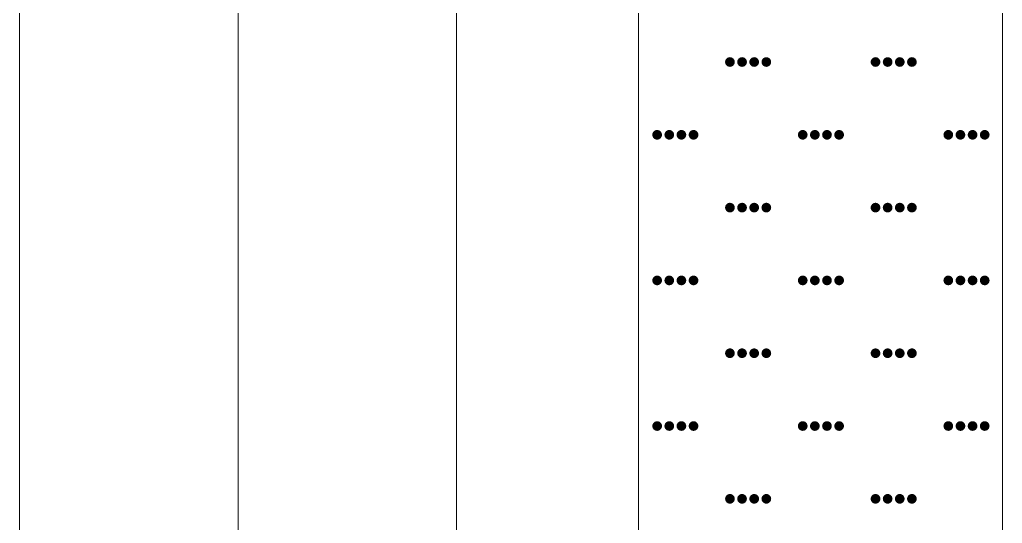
# Model space of a CAD drawing. Header units: inches. Extents: x -27 to 109, y -724 to 26.
# Drawn here: x 14.68 to 20.08, y -463.67 to -460.9 of the extents above; entities that cross this region are included whole.
import ezdxf

# ---------------------------------------------------------------- set-up
doc = ezdxf.new("R2010")
doc.units = ezdxf.units.IN
doc.header["$MEASUREMENT"] = 0
doc.layers.get('0').update_dxf_attribs({"lineweight": 0})

# ---------------------------------------------------------------- blocks, each defined once
blk = doc.blocks.new('lr_block_69')
at = {"true_color": 0x000000}
for points in [[(18.6105, -461.1376), (18.6114, -461.1307), (18.6105, -461.1238), (18.6078, -461.1174), (18.6035, -461.1119), (18.5981, -461.1076), (18.5917, -461.105), (18.5847, -461.104), (18.5778, -461.105), (18.5714, -461.1076), (18.5659, -461.1119), (18.5617, -461.1174), (18.559, -461.1238), (18.5581, -461.1307), (18.559, -461.1376), (18.5617, -461.144), (18.5659, -461.1495), (18.5714, -461.1538), (18.5778, -461.1564), (18.5847, -461.1574), (18.5917, -461.1564), (18.5981, -461.1538), (18.6035, -461.1495), (18.6078, -461.144)], [(18.6771, -461.1376), (18.6781, -461.1307), (18.6771, -461.1238), (18.6745, -461.1174), (18.6702, -461.1119), (18.6647, -461.1076), (18.6583, -461.105), (18.6514, -461.104), (18.6445, -461.105), (18.6381, -461.1076), (18.6326, -461.1119), (18.6283, -461.1174), (18.6257, -461.1238), (18.6247, -461.1307), (18.6257, -461.1376), (18.6283, -461.144), (18.6326, -461.1495), (18.6381, -461.1538), (18.6445, -461.1564), (18.6514, -461.1574), (18.6583, -461.1564), (18.6647, -461.1538), (18.6702, -461.1495), (18.6745, -461.144)], [(18.7438, -461.1376), (18.7447, -461.1307), (18.7438, -461.1238), (18.7411, -461.1174), (18.7369, -461.1119), (18.7314, -461.1076), (18.725, -461.105), (18.7181, -461.104), (18.7111, -461.105), (18.7047, -461.1076), (18.6993, -461.1119), (18.695, -461.1174), (18.6923, -461.1238), (18.6914, -461.1307), (18.6923, -461.1376), (18.695, -461.144), (18.6993, -461.1495), (18.7047, -461.1538), (18.7111, -461.1564), (18.7181, -461.1574), (18.725, -461.1564), (18.7314, -461.1538), (18.7369, -461.1495), (18.7411, -461.144)], [(18.8105, -461.1376), (18.8114, -461.1307), (18.8105, -461.1238), (18.8078, -461.1174), (18.8035, -461.1119), (18.7981, -461.1076), (18.7917, -461.105), (18.7847, -461.104), (18.7778, -461.105), (18.7714, -461.1076), (18.7659, -461.1119), (18.7617, -461.1174), (18.759, -461.1238), (18.7581, -461.1307), (18.759, -461.1376), (18.7617, -461.144), (18.7659, -461.1495), (18.7714, -461.1538), (18.7778, -461.1564), (18.7847, -461.1574), (18.7917, -461.1564), (18.7981, -461.1538), (18.8035, -461.1495), (18.8078, -461.144)], [(19.4105, -461.1376), (19.4114, -461.1307), (19.4105, -461.1238), (19.4078, -461.1174), (19.4035, -461.1119), (19.3981, -461.1076), (19.3917, -461.105), (19.3847, -461.104), (19.3778, -461.105), (19.3714, -461.1076), (19.3659, -461.1119), (19.3617, -461.1174), (19.359, -461.1238), (19.3581, -461.1307), (19.359, -461.1376), (19.3617, -461.144), (19.3659, -461.1495), (19.3714, -461.1538), (19.3778, -461.1564), (19.3847, -461.1574), (19.3917, -461.1564), (19.3981, -461.1538), (19.4035, -461.1495), (19.4078, -461.144)], [(19.4771, -461.1376), (19.4781, -461.1307), (19.4771, -461.1238), (19.4745, -461.1174), (19.4702, -461.1119), (19.4647, -461.1076), (19.4583, -461.105), (19.4514, -461.104), (19.4445, -461.105), (19.4381, -461.1076), (19.4326, -461.1119), (19.4283, -461.1174), (19.4257, -461.1238), (19.4247, -461.1307), (19.4257, -461.1376), (19.4283, -461.144), (19.4326, -461.1495), (19.4381, -461.1538), (19.4445, -461.1564), (19.4514, -461.1574), (19.4583, -461.1564), (19.4647, -461.1538), (19.4702, -461.1495), (19.4745, -461.144)], [(19.5438, -461.1376), (19.5447, -461.1307), (19.5438, -461.1238), (19.5411, -461.1174), (19.5369, -461.1119), (19.5314, -461.1076), (19.525, -461.105), (19.5181, -461.104), (19.5111, -461.105), (19.5047, -461.1076), (19.4993, -461.1119), (19.495, -461.1174), (19.4923, -461.1238), (19.4914, -461.1307), (19.4923, -461.1376), (19.495, -461.144), (19.4993, -461.1495), (19.5047, -461.1538), (19.5111, -461.1564), (19.5181, -461.1574), (19.525, -461.1564), (19.5314, -461.1538), (19.5369, -461.1495), (19.5411, -461.144)], [(19.6105, -461.1376), (19.6114, -461.1307), (19.6105, -461.1238), (19.6078, -461.1174), (19.6035, -461.1119), (19.5981, -461.1076), (19.5917, -461.105), (19.5847, -461.104), (19.5778, -461.105), (19.5714, -461.1076), (19.5659, -461.1119), (19.5617, -461.1174), (19.559, -461.1238), (19.5581, -461.1307), (19.559, -461.1376), (19.5617, -461.144), (19.5659, -461.1495), (19.5714, -461.1538), (19.5778, -461.1564), (19.5847, -461.1574), (19.5917, -461.1564), (19.5981, -461.1538), (19.6035, -461.1495), (19.6078, -461.144)], [(18.2105, -461.5376), (18.2114, -461.5307), (18.2105, -461.5238), (18.2078, -461.5174), (18.2035, -461.5119), (18.1981, -461.5076), (18.1917, -461.505), (18.1847, -461.504), (18.1778, -461.505), (18.1714, -461.5076), (18.1659, -461.5119), (18.1617, -461.5174), (18.159, -461.5238), (18.1581, -461.5307), (18.159, -461.5376), (18.1617, -461.544), (18.1659, -461.5495), (18.1714, -461.5538), (18.1778, -461.5564), (18.1847, -461.5574), (18.1917, -461.5564), (18.1981, -461.5538), (18.2035, -461.5495), (18.2078, -461.544)], [(18.2771, -461.5376), (18.2781, -461.5307), (18.2771, -461.5238), (18.2745, -461.5174), (18.2702, -461.5119), (18.2647, -461.5076), (18.2583, -461.505), (18.2514, -461.504), (18.2445, -461.505), (18.2381, -461.5076), (18.2326, -461.5119), (18.2283, -461.5174), (18.2257, -461.5238), (18.2247, -461.5307), (18.2257, -461.5376), (18.2283, -461.544), (18.2326, -461.5495), (18.2381, -461.5538), (18.2445, -461.5564), (18.2514, -461.5574), (18.2583, -461.5564), (18.2647, -461.5538), (18.2702, -461.5495), (18.2745, -461.544)], [(18.3438, -461.5376), (18.3447, -461.5307), (18.3438, -461.5238), (18.3411, -461.5174), (18.3369, -461.5119), (18.3314, -461.5076), (18.325, -461.505), (18.3181, -461.504), (18.3111, -461.505), (18.3047, -461.5076), (18.2993, -461.5119), (18.295, -461.5174), (18.2923, -461.5238), (18.2914, -461.5307), (18.2923, -461.5376), (18.295, -461.544), (18.2993, -461.5495), (18.3047, -461.5538), (18.3111, -461.5564), (18.3181, -461.5574), (18.325, -461.5564), (18.3314, -461.5538), (18.3369, -461.5495), (18.3411, -461.544)], [(18.4105, -461.5376), (18.4114, -461.5307), (18.4105, -461.5238), (18.4078, -461.5174), (18.4035, -461.5119), (18.3981, -461.5076), (18.3917, -461.505), (18.3847, -461.504), (18.3778, -461.505), (18.3714, -461.5076), (18.3659, -461.5119), (18.3617, -461.5174), (18.359, -461.5238), (18.3581, -461.5307), (18.359, -461.5376), (18.3617, -461.544), (18.3659, -461.5495), (18.3714, -461.5538), (18.3778, -461.5564), (18.3847, -461.5574), (18.3917, -461.5564), (18.3981, -461.5538), (18.4035, -461.5495), (18.4078, -461.544)], [(19.0105, -461.5376), (19.0114, -461.5307), (19.0105, -461.5238), (19.0078, -461.5174), (19.0035, -461.5119), (18.9981, -461.5076), (18.9917, -461.505), (18.9847, -461.504), (18.9778, -461.505), (18.9714, -461.5076), (18.9659, -461.5119), (18.9617, -461.5174), (18.959, -461.5238), (18.9581, -461.5307), (18.959, -461.5376), (18.9617, -461.544), (18.9659, -461.5495), (18.9714, -461.5538), (18.9778, -461.5564), (18.9847, -461.5574), (18.9917, -461.5564), (18.9981, -461.5538), (19.0035, -461.5495), (19.0078, -461.544)], [(19.0771, -461.5376), (19.0781, -461.5307), (19.0771, -461.5238), (19.0745, -461.5174), (19.0702, -461.5119), (19.0647, -461.5076), (19.0583, -461.505), (19.0514, -461.504), (19.0445, -461.505), (19.0381, -461.5076), (19.0326, -461.5119), (19.0283, -461.5174), (19.0257, -461.5238), (19.0247, -461.5307), (19.0257, -461.5376), (19.0283, -461.544), (19.0326, -461.5495), (19.0381, -461.5538), (19.0445, -461.5564), (19.0514, -461.5574), (19.0583, -461.5564), (19.0647, -461.5538), (19.0702, -461.5495), (19.0745, -461.544)], [(19.1438, -461.5376), (19.1447, -461.5307), (19.1438, -461.5238), (19.1411, -461.5174), (19.1369, -461.5119), (19.1314, -461.5076), (19.125, -461.505), (19.1181, -461.504), (19.1111, -461.505), (19.1047, -461.5076), (19.0993, -461.5119), (19.095, -461.5174), (19.0923, -461.5238), (19.0914, -461.5307), (19.0923, -461.5376), (19.095, -461.544), (19.0993, -461.5495), (19.1047, -461.5538), (19.1111, -461.5564), (19.1181, -461.5574), (19.125, -461.5564), (19.1314, -461.5538), (19.1369, -461.5495), (19.1411, -461.544)], [(19.2105, -461.5376), (19.2114, -461.5307), (19.2105, -461.5238), (19.2078, -461.5174), (19.2035, -461.5119), (19.1981, -461.5076), (19.1917, -461.505), (19.1847, -461.504), (19.1778, -461.505), (19.1714, -461.5076), (19.1659, -461.5119), (19.1617, -461.5174), (19.159, -461.5238), (19.1581, -461.5307), (19.159, -461.5376), (19.1617, -461.544), (19.1659, -461.5495), (19.1714, -461.5538), (19.1778, -461.5564), (19.1847, -461.5574), (19.1917, -461.5564), (19.1981, -461.5538), (19.2035, -461.5495), (19.2078, -461.544)], [(19.8105, -461.5376), (19.8114, -461.5307), (19.8105, -461.5238), (19.8078, -461.5174), (19.8035, -461.5119), (19.7981, -461.5076), (19.7917, -461.505), (19.7847, -461.504), (19.7778, -461.505), (19.7714, -461.5076), (19.7659, -461.5119), (19.7617, -461.5174), (19.759, -461.5238), (19.7581, -461.5307), (19.759, -461.5376), (19.7617, -461.544), (19.7659, -461.5495), (19.7714, -461.5538), (19.7778, -461.5564), (19.7847, -461.5574), (19.7917, -461.5564), (19.7981, -461.5538), (19.8035, -461.5495), (19.8078, -461.544)], [(19.8771, -461.5376), (19.8781, -461.5307), (19.8771, -461.5238), (19.8745, -461.5174), (19.8702, -461.5119), (19.8647, -461.5076), (19.8583, -461.505), (19.8514, -461.504), (19.8445, -461.505), (19.8381, -461.5076), (19.8326, -461.5119), (19.8283, -461.5174), (19.8257, -461.5238), (19.8247, -461.5307), (19.8257, -461.5376), (19.8283, -461.544), (19.8326, -461.5495), (19.8381, -461.5538), (19.8445, -461.5564), (19.8514, -461.5574), (19.8583, -461.5564), (19.8647, -461.5538), (19.8702, -461.5495), (19.8745, -461.544)], [(19.9438, -461.5376), (19.9447, -461.5307), (19.9438, -461.5238), (19.9411, -461.5174), (19.9369, -461.5119), (19.9314, -461.5076), (19.925, -461.505), (19.9181, -461.504), (19.9111, -461.505), (19.9047, -461.5076), (19.8993, -461.5119), (19.895, -461.5174), (19.8923, -461.5238), (19.8914, -461.5307), (19.8923, -461.5376), (19.895, -461.544), (19.8993, -461.5495), (19.9047, -461.5538), (19.9111, -461.5564), (19.9181, -461.5574), (19.925, -461.5564), (19.9314, -461.5538), (19.9369, -461.5495), (19.9411, -461.544)], [(20.0105, -461.5376), (20.0114, -461.5307), (20.0105, -461.5238), (20.0078, -461.5174), (20.0035, -461.5119), (19.9981, -461.5076), (19.9917, -461.505), (19.9847, -461.504), (19.9778, -461.505), (19.9714, -461.5076), (19.9659, -461.5119), (19.9617, -461.5174), (19.959, -461.5238), (19.9581, -461.5307), (19.959, -461.5376), (19.9617, -461.544), (19.9659, -461.5495), (19.9714, -461.5538), (19.9778, -461.5564), (19.9847, -461.5574), (19.9917, -461.5564), (19.9981, -461.5538), (20.0035, -461.5495), (20.0078, -461.544)], [(18.6105, -461.9376), (18.6114, -461.9307), (18.6105, -461.9238), (18.6078, -461.9174), (18.6035, -461.9119), (18.5981, -461.9076), (18.5917, -461.905), (18.5847, -461.904), (18.5778, -461.905), (18.5714, -461.9076), (18.5659, -461.9119), (18.5617, -461.9174), (18.559, -461.9238), (18.5581, -461.9307), (18.559, -461.9376), (18.5617, -461.944), (18.5659, -461.9495), (18.5714, -461.9538), (18.5778, -461.9564), (18.5847, -461.9574), (18.5917, -461.9564), (18.5981, -461.9538), (18.6035, -461.9495), (18.6078, -461.944)], [(18.6771, -461.9376), (18.6781, -461.9307), (18.6771, -461.9238), (18.6745, -461.9174), (18.6702, -461.9119), (18.6647, -461.9076), (18.6583, -461.905), (18.6514, -461.904), (18.6445, -461.905), (18.6381, -461.9076), (18.6326, -461.9119), (18.6283, -461.9174), (18.6257, -461.9238), (18.6247, -461.9307), (18.6257, -461.9376), (18.6283, -461.944), (18.6326, -461.9495), (18.6381, -461.9538), (18.6445, -461.9564), (18.6514, -461.9574), (18.6583, -461.9564), (18.6647, -461.9538), (18.6702, -461.9495), (18.6745, -461.944)], [(18.7438, -461.9376), (18.7447, -461.9307), (18.7438, -461.9238), (18.7411, -461.9174), (18.7369, -461.9119), (18.7314, -461.9076), (18.725, -461.905), (18.7181, -461.904), (18.7111, -461.905), (18.7047, -461.9076), (18.6993, -461.9119), (18.695, -461.9174), (18.6923, -461.9238), (18.6914, -461.9307), (18.6923, -461.9376), (18.695, -461.944), (18.6993, -461.9495), (18.7047, -461.9538), (18.7111, -461.9564), (18.7181, -461.9574), (18.725, -461.9564), (18.7314, -461.9538), (18.7369, -461.9495), (18.7411, -461.944)], [(18.8105, -461.9376), (18.8114, -461.9307), (18.8105, -461.9238), (18.8078, -461.9174), (18.8035, -461.9119), (18.7981, -461.9076), (18.7917, -461.905), (18.7847, -461.904), (18.7778, -461.905), (18.7714, -461.9076), (18.7659, -461.9119), (18.7617, -461.9174), (18.759, -461.9238), (18.7581, -461.9307), (18.759, -461.9376), (18.7617, -461.944), (18.7659, -461.9495), (18.7714, -461.9538), (18.7778, -461.9564), (18.7847, -461.9574), (18.7917, -461.9564), (18.7981, -461.9538), (18.8035, -461.9495), (18.8078, -461.944)], [(19.4105, -461.9376), (19.4114, -461.9307), (19.4105, -461.9238), (19.4078, -461.9174), (19.4035, -461.9119), (19.3981, -461.9076), (19.3917, -461.905), (19.3847, -461.904), (19.3778, -461.905), (19.3714, -461.9076), (19.3659, -461.9119), (19.3617, -461.9174), (19.359, -461.9238), (19.3581, -461.9307), (19.359, -461.9376), (19.3617, -461.944), (19.3659, -461.9495), (19.3714, -461.9538), (19.3778, -461.9564), (19.3847, -461.9574), (19.3917, -461.9564), (19.3981, -461.9538), (19.4035, -461.9495), (19.4078, -461.944)], [(19.4771, -461.9376), (19.4781, -461.9307), (19.4771, -461.9238), (19.4745, -461.9174), (19.4702, -461.9119), (19.4647, -461.9076), (19.4583, -461.905), (19.4514, -461.904), (19.4445, -461.905), (19.4381, -461.9076), (19.4326, -461.9119), (19.4283, -461.9174), (19.4257, -461.9238), (19.4247, -461.9307), (19.4257, -461.9376), (19.4283, -461.944), (19.4326, -461.9495), (19.4381, -461.9538), (19.4445, -461.9564), (19.4514, -461.9574), (19.4583, -461.9564), (19.4647, -461.9538), (19.4702, -461.9495), (19.4745, -461.944)], [(19.5438, -461.9376), (19.5447, -461.9307), (19.5438, -461.9238), (19.5411, -461.9174), (19.5369, -461.9119), (19.5314, -461.9076), (19.525, -461.905), (19.5181, -461.904), (19.5111, -461.905), (19.5047, -461.9076), (19.4993, -461.9119), (19.495, -461.9174), (19.4923, -461.9238), (19.4914, -461.9307), (19.4923, -461.9376), (19.495, -461.944), (19.4993, -461.9495), (19.5047, -461.9538), (19.5111, -461.9564), (19.5181, -461.9574), (19.525, -461.9564), (19.5314, -461.9538), (19.5369, -461.9495), (19.5411, -461.944)], [(19.6105, -461.9376), (19.6114, -461.9307), (19.6105, -461.9238), (19.6078, -461.9174), (19.6035, -461.9119), (19.5981, -461.9076), (19.5917, -461.905), (19.5847, -461.904), (19.5778, -461.905), (19.5714, -461.9076), (19.5659, -461.9119), (19.5617, -461.9174), (19.559, -461.9238), (19.5581, -461.9307), (19.559, -461.9376), (19.5617, -461.944), (19.5659, -461.9495), (19.5714, -461.9538), (19.5778, -461.9564), (19.5847, -461.9574), (19.5917, -461.9564), (19.5981, -461.9538), (19.6035, -461.9495), (19.6078, -461.944)], [(18.2105, -462.3376), (18.2114, -462.3307), (18.2105, -462.3238), (18.2078, -462.3174), (18.2035, -462.3119), (18.1981, -462.3076), (18.1917, -462.305), (18.1847, -462.304), (18.1778, -462.305), (18.1714, -462.3076), (18.1659, -462.3119), (18.1617, -462.3174), (18.159, -462.3238), (18.1581, -462.3307), (18.159, -462.3376), (18.1617, -462.344), (18.1659, -462.3495), (18.1714, -462.3538), (18.1778, -462.3564), (18.1847, -462.3574), (18.1917, -462.3564), (18.1981, -462.3538), (18.2035, -462.3495), (18.2078, -462.344)], [(18.2771, -462.3376), (18.2781, -462.3307), (18.2771, -462.3238), (18.2745, -462.3174), (18.2702, -462.3119), (18.2647, -462.3076), (18.2583, -462.305), (18.2514, -462.304), (18.2445, -462.305), (18.2381, -462.3076), (18.2326, -462.3119), (18.2283, -462.3174), (18.2257, -462.3238), (18.2247, -462.3307), (18.2257, -462.3376), (18.2283, -462.344), (18.2326, -462.3495), (18.2381, -462.3538), (18.2445, -462.3564), (18.2514, -462.3574), (18.2583, -462.3564), (18.2647, -462.3538), (18.2702, -462.3495), (18.2745, -462.344)], [(18.3438, -462.3376), (18.3447, -462.3307), (18.3438, -462.3238), (18.3411, -462.3174), (18.3369, -462.3119), (18.3314, -462.3076), (18.325, -462.305), (18.3181, -462.304), (18.3111, -462.305), (18.3047, -462.3076), (18.2993, -462.3119), (18.295, -462.3174), (18.2923, -462.3238), (18.2914, -462.3307), (18.2923, -462.3376), (18.295, -462.344), (18.2993, -462.3495), (18.3047, -462.3538), (18.3111, -462.3564), (18.3181, -462.3574), (18.325, -462.3564), (18.3314, -462.3538), (18.3369, -462.3495), (18.3411, -462.344)], [(18.4105, -462.3376), (18.4114, -462.3307), (18.4105, -462.3238), (18.4078, -462.3174), (18.4035, -462.3119), (18.3981, -462.3076), (18.3917, -462.305), (18.3847, -462.304), (18.3778, -462.305), (18.3714, -462.3076), (18.3659, -462.3119), (18.3617, -462.3174), (18.359, -462.3238), (18.3581, -462.3307), (18.359, -462.3376), (18.3617, -462.344), (18.3659, -462.3495), (18.3714, -462.3538), (18.3778, -462.3564), (18.3847, -462.3574), (18.3917, -462.3564), (18.3981, -462.3538), (18.4035, -462.3495), (18.4078, -462.344)], [(19.0105, -462.3376), (19.0114, -462.3307), (19.0105, -462.3238), (19.0078, -462.3174), (19.0035, -462.3119), (18.9981, -462.3076), (18.9917, -462.305), (18.9847, -462.304), (18.9778, -462.305), (18.9714, -462.3076), (18.9659, -462.3119), (18.9617, -462.3174), (18.959, -462.3238), (18.9581, -462.3307), (18.959, -462.3376), (18.9617, -462.344), (18.9659, -462.3495), (18.9714, -462.3538), (18.9778, -462.3564), (18.9847, -462.3574), (18.9917, -462.3564), (18.9981, -462.3538), (19.0035, -462.3495), (19.0078, -462.344)], [(19.0771, -462.3376), (19.0781, -462.3307), (19.0771, -462.3238), (19.0745, -462.3174), (19.0702, -462.3119), (19.0647, -462.3076), (19.0583, -462.305), (19.0514, -462.304), (19.0445, -462.305), (19.0381, -462.3076), (19.0326, -462.3119), (19.0283, -462.3174), (19.0257, -462.3238), (19.0247, -462.3307), (19.0257, -462.3376), (19.0283, -462.344), (19.0326, -462.3495), (19.0381, -462.3538), (19.0445, -462.3564), (19.0514, -462.3574), (19.0583, -462.3564), (19.0647, -462.3538), (19.0702, -462.3495), (19.0745, -462.344)], [(19.1438, -462.3376), (19.1447, -462.3307), (19.1438, -462.3238), (19.1411, -462.3174), (19.1369, -462.3119), (19.1314, -462.3076), (19.125, -462.305), (19.1181, -462.304), (19.1111, -462.305), (19.1047, -462.3076), (19.0993, -462.3119), (19.095, -462.3174), (19.0923, -462.3238), (19.0914, -462.3307), (19.0923, -462.3376), (19.095, -462.344), (19.0993, -462.3495), (19.1047, -462.3538), (19.1111, -462.3564), (19.1181, -462.3574), (19.125, -462.3564), (19.1314, -462.3538), (19.1369, -462.3495), (19.1411, -462.344)], [(19.2105, -462.3376), (19.2114, -462.3307), (19.2105, -462.3238), (19.2078, -462.3174), (19.2035, -462.3119), (19.1981, -462.3076), (19.1917, -462.305), (19.1847, -462.304), (19.1778, -462.305), (19.1714, -462.3076), (19.1659, -462.3119), (19.1617, -462.3174), (19.159, -462.3238), (19.1581, -462.3307), (19.159, -462.3376), (19.1617, -462.344), (19.1659, -462.3495), (19.1714, -462.3538), (19.1778, -462.3564), (19.1847, -462.3574), (19.1917, -462.3564), (19.1981, -462.3538), (19.2035, -462.3495), (19.2078, -462.344)], [(19.8105, -462.3376), (19.8114, -462.3307), (19.8105, -462.3238), (19.8078, -462.3174), (19.8035, -462.3119), (19.7981, -462.3076), (19.7917, -462.305), (19.7847, -462.304), (19.7778, -462.305), (19.7714, -462.3076), (19.7659, -462.3119), (19.7617, -462.3174), (19.759, -462.3238), (19.7581, -462.3307), (19.759, -462.3376), (19.7617, -462.344), (19.7659, -462.3495), (19.7714, -462.3538), (19.7778, -462.3564), (19.7847, -462.3574), (19.7917, -462.3564), (19.7981, -462.3538), (19.8035, -462.3495), (19.8078, -462.344)], [(19.8771, -462.3376), (19.8781, -462.3307), (19.8771, -462.3238), (19.8745, -462.3174), (19.8702, -462.3119), (19.8647, -462.3076), (19.8583, -462.305), (19.8514, -462.304), (19.8445, -462.305), (19.8381, -462.3076), (19.8326, -462.3119), (19.8283, -462.3174), (19.8257, -462.3238), (19.8247, -462.3307), (19.8257, -462.3376), (19.8283, -462.344), (19.8326, -462.3495), (19.8381, -462.3538), (19.8445, -462.3564), (19.8514, -462.3574), (19.8583, -462.3564), (19.8647, -462.3538), (19.8702, -462.3495), (19.8745, -462.344)], [(19.9438, -462.3376), (19.9447, -462.3307), (19.9438, -462.3238), (19.9411, -462.3174), (19.9369, -462.3119), (19.9314, -462.3076), (19.925, -462.305), (19.9181, -462.304), (19.9111, -462.305), (19.9047, -462.3076), (19.8993, -462.3119), (19.895, -462.3174), (19.8923, -462.3238), (19.8914, -462.3307), (19.8923, -462.3376), (19.895, -462.344), (19.8993, -462.3495), (19.9047, -462.3538), (19.9111, -462.3564), (19.9181, -462.3574), (19.925, -462.3564), (19.9314, -462.3538), (19.9369, -462.3495), (19.9411, -462.344)], [(20.0105, -462.3376), (20.0114, -462.3307), (20.0105, -462.3238), (20.0078, -462.3174), (20.0035, -462.3119), (19.9981, -462.3076), (19.9917, -462.305), (19.9847, -462.304), (19.9778, -462.305), (19.9714, -462.3076), (19.9659, -462.3119), (19.9617, -462.3174), (19.959, -462.3238), (19.9581, -462.3307), (19.959, -462.3376), (19.9617, -462.344), (19.9659, -462.3495), (19.9714, -462.3538), (19.9778, -462.3564), (19.9847, -462.3574), (19.9917, -462.3564), (19.9981, -462.3538), (20.0035, -462.3495), (20.0078, -462.344)], [(18.6105, -462.7376), (18.6114, -462.7307), (18.6105, -462.7238), (18.6078, -462.7174), (18.6035, -462.7119), (18.5981, -462.7076), (18.5917, -462.705), (18.5847, -462.704), (18.5778, -462.705), (18.5714, -462.7076), (18.5659, -462.7119), (18.5617, -462.7174), (18.559, -462.7238), (18.5581, -462.7307), (18.559, -462.7376), (18.5617, -462.744), (18.5659, -462.7495), (18.5714, -462.7538), (18.5778, -462.7564), (18.5847, -462.7574), (18.5917, -462.7564), (18.5981, -462.7538), (18.6035, -462.7495), (18.6078, -462.744)], [(18.6771, -462.7376), (18.6781, -462.7307), (18.6771, -462.7238), (18.6745, -462.7174), (18.6702, -462.7119), (18.6647, -462.7076), (18.6583, -462.705), (18.6514, -462.704), (18.6445, -462.705), (18.6381, -462.7076), (18.6326, -462.7119), (18.6283, -462.7174), (18.6257, -462.7238), (18.6247, -462.7307), (18.6257, -462.7376), (18.6283, -462.744), (18.6326, -462.7495), (18.6381, -462.7538), (18.6445, -462.7564), (18.6514, -462.7574), (18.6583, -462.7564), (18.6647, -462.7538), (18.6702, -462.7495), (18.6745, -462.744)], [(18.7438, -462.7376), (18.7447, -462.7307), (18.7438, -462.7238), (18.7411, -462.7174), (18.7369, -462.7119), (18.7314, -462.7076), (18.725, -462.705), (18.7181, -462.704), (18.7111, -462.705), (18.7047, -462.7076), (18.6993, -462.7119), (18.695, -462.7174), (18.6923, -462.7238), (18.6914, -462.7307), (18.6923, -462.7376), (18.695, -462.744), (18.6993, -462.7495), (18.7047, -462.7538), (18.7111, -462.7564), (18.7181, -462.7574), (18.725, -462.7564), (18.7314, -462.7538), (18.7369, -462.7495), (18.7411, -462.744)], [(18.8105, -462.7376), (18.8114, -462.7307), (18.8105, -462.7238), (18.8078, -462.7174), (18.8035, -462.7119), (18.7981, -462.7076), (18.7917, -462.705), (18.7847, -462.704), (18.7778, -462.705), (18.7714, -462.7076), (18.7659, -462.7119), (18.7617, -462.7174), (18.759, -462.7238), (18.7581, -462.7307), (18.759, -462.7376), (18.7617, -462.744), (18.7659, -462.7495), (18.7714, -462.7538), (18.7778, -462.7564), (18.7847, -462.7574), (18.7917, -462.7564), (18.7981, -462.7538), (18.8035, -462.7495), (18.8078, -462.744)], [(19.4105, -462.7376), (19.4114, -462.7307), (19.4105, -462.7238), (19.4078, -462.7174), (19.4035, -462.7119), (19.3981, -462.7076), (19.3917, -462.705), (19.3847, -462.704), (19.3778, -462.705), (19.3714, -462.7076), (19.3659, -462.7119), (19.3617, -462.7174), (19.359, -462.7238), (19.3581, -462.7307), (19.359, -462.7376), (19.3617, -462.744), (19.3659, -462.7495), (19.3714, -462.7538), (19.3778, -462.7564), (19.3847, -462.7574), (19.3917, -462.7564), (19.3981, -462.7538), (19.4035, -462.7495), (19.4078, -462.744)], [(19.4771, -462.7376), (19.4781, -462.7307), (19.4771, -462.7238), (19.4745, -462.7174), (19.4702, -462.7119), (19.4647, -462.7076), (19.4583, -462.705), (19.4514, -462.704), (19.4445, -462.705), (19.4381, -462.7076), (19.4326, -462.7119), (19.4283, -462.7174), (19.4257, -462.7238), (19.4247, -462.7307), (19.4257, -462.7376), (19.4283, -462.744), (19.4326, -462.7495), (19.4381, -462.7538), (19.4445, -462.7564), (19.4514, -462.7574), (19.4583, -462.7564), (19.4647, -462.7538), (19.4702, -462.7495), (19.4745, -462.744)], [(19.5438, -462.7376), (19.5447, -462.7307), (19.5438, -462.7238), (19.5411, -462.7174), (19.5369, -462.7119), (19.5314, -462.7076), (19.525, -462.705), (19.5181, -462.704), (19.5111, -462.705), (19.5047, -462.7076), (19.4993, -462.7119), (19.495, -462.7174), (19.4923, -462.7238), (19.4914, -462.7307), (19.4923, -462.7376), (19.495, -462.744), (19.4993, -462.7495), (19.5047, -462.7538), (19.5111, -462.7564), (19.5181, -462.7574), (19.525, -462.7564), (19.5314, -462.7538), (19.5369, -462.7495), (19.5411, -462.744)], [(19.6105, -462.7376), (19.6114, -462.7307), (19.6105, -462.7238), (19.6078, -462.7174), (19.6035, -462.7119), (19.5981, -462.7076), (19.5917, -462.705), (19.5847, -462.704), (19.5778, -462.705), (19.5714, -462.7076), (19.5659, -462.7119), (19.5617, -462.7174), (19.559, -462.7238), (19.5581, -462.7307), (19.559, -462.7376), (19.5617, -462.744), (19.5659, -462.7495), (19.5714, -462.7538), (19.5778, -462.7564), (19.5847, -462.7574), (19.5917, -462.7564), (19.5981, -462.7538), (19.6035, -462.7495), (19.6078, -462.744)], [(18.2105, -463.1376), (18.2114, -463.1307), (18.2105, -463.1238), (18.2078, -463.1174), (18.2035, -463.1119), (18.1981, -463.1076), (18.1917, -463.105), (18.1847, -463.104), (18.1778, -463.105), (18.1714, -463.1076), (18.1659, -463.1119), (18.1617, -463.1174), (18.159, -463.1238), (18.1581, -463.1307), (18.159, -463.1376), (18.1617, -463.144), (18.1659, -463.1495), (18.1714, -463.1538), (18.1778, -463.1564), (18.1847, -463.1574), (18.1917, -463.1564), (18.1981, -463.1538), (18.2035, -463.1495), (18.2078, -463.144)], [(18.2771, -463.1376), (18.2781, -463.1307), (18.2771, -463.1238), (18.2745, -463.1174), (18.2702, -463.1119), (18.2647, -463.1076), (18.2583, -463.105), (18.2514, -463.104), (18.2445, -463.105), (18.2381, -463.1076), (18.2326, -463.1119), (18.2283, -463.1174), (18.2257, -463.1238), (18.2247, -463.1307), (18.2257, -463.1376), (18.2283, -463.144), (18.2326, -463.1495), (18.2381, -463.1538), (18.2445, -463.1564), (18.2514, -463.1574), (18.2583, -463.1564), (18.2647, -463.1538), (18.2702, -463.1495), (18.2745, -463.144)], [(18.3438, -463.1376), (18.3447, -463.1307), (18.3438, -463.1238), (18.3411, -463.1174), (18.3369, -463.1119), (18.3314, -463.1076), (18.325, -463.105), (18.3181, -463.104), (18.3111, -463.105), (18.3047, -463.1076), (18.2993, -463.1119), (18.295, -463.1174), (18.2923, -463.1238), (18.2914, -463.1307), (18.2923, -463.1376), (18.295, -463.144), (18.2993, -463.1495), (18.3047, -463.1538), (18.3111, -463.1564), (18.3181, -463.1574), (18.325, -463.1564), (18.3314, -463.1538), (18.3369, -463.1495), (18.3411, -463.144)], [(18.4105, -463.1376), (18.4114, -463.1307), (18.4105, -463.1238), (18.4078, -463.1174), (18.4035, -463.1119), (18.3981, -463.1076), (18.3917, -463.105), (18.3847, -463.104), (18.3778, -463.105), (18.3714, -463.1076), (18.3659, -463.1119), (18.3617, -463.1174), (18.359, -463.1238), (18.3581, -463.1307), (18.359, -463.1376), (18.3617, -463.144), (18.3659, -463.1495), (18.3714, -463.1538), (18.3778, -463.1564), (18.3847, -463.1574), (18.3917, -463.1564), (18.3981, -463.1538), (18.4035, -463.1495), (18.4078, -463.144)], [(19.0105, -463.1376), (19.0114, -463.1307), (19.0105, -463.1238), (19.0078, -463.1174), (19.0035, -463.1119), (18.9981, -463.1076), (18.9917, -463.105), (18.9847, -463.104), (18.9778, -463.105), (18.9714, -463.1076), (18.9659, -463.1119), (18.9617, -463.1174), (18.959, -463.1238), (18.9581, -463.1307), (18.959, -463.1376), (18.9617, -463.144), (18.9659, -463.1495), (18.9714, -463.1538), (18.9778, -463.1564), (18.9847, -463.1574), (18.9917, -463.1564), (18.9981, -463.1538), (19.0035, -463.1495), (19.0078, -463.144)], [(19.0771, -463.1376), (19.0781, -463.1307), (19.0771, -463.1238), (19.0745, -463.1174), (19.0702, -463.1119), (19.0647, -463.1076), (19.0583, -463.105), (19.0514, -463.104), (19.0445, -463.105), (19.0381, -463.1076), (19.0326, -463.1119), (19.0283, -463.1174), (19.0257, -463.1238), (19.0247, -463.1307), (19.0257, -463.1376), (19.0283, -463.144), (19.0326, -463.1495), (19.0381, -463.1538), (19.0445, -463.1564), (19.0514, -463.1574), (19.0583, -463.1564), (19.0647, -463.1538), (19.0702, -463.1495), (19.0745, -463.144)], [(19.1438, -463.1376), (19.1447, -463.1307), (19.1438, -463.1238), (19.1411, -463.1174), (19.1369, -463.1119), (19.1314, -463.1076), (19.125, -463.105), (19.1181, -463.104), (19.1111, -463.105), (19.1047, -463.1076), (19.0993, -463.1119), (19.095, -463.1174), (19.0923, -463.1238), (19.0914, -463.1307), (19.0923, -463.1376), (19.095, -463.144), (19.0993, -463.1495), (19.1047, -463.1538), (19.1111, -463.1564), (19.1181, -463.1574), (19.125, -463.1564), (19.1314, -463.1538), (19.1369, -463.1495), (19.1411, -463.144)], [(19.2105, -463.1376), (19.2114, -463.1307), (19.2105, -463.1238), (19.2078, -463.1174), (19.2035, -463.1119), (19.1981, -463.1076), (19.1917, -463.105), (19.1847, -463.104), (19.1778, -463.105), (19.1714, -463.1076), (19.1659, -463.1119), (19.1617, -463.1174), (19.159, -463.1238), (19.1581, -463.1307), (19.159, -463.1376), (19.1617, -463.144), (19.1659, -463.1495), (19.1714, -463.1538), (19.1778, -463.1564), (19.1847, -463.1574), (19.1917, -463.1564), (19.1981, -463.1538), (19.2035, -463.1495), (19.2078, -463.144)], [(19.8105, -463.1376), (19.8114, -463.1307), (19.8105, -463.1238), (19.8078, -463.1174), (19.8035, -463.1119), (19.7981, -463.1076), (19.7917, -463.105), (19.7847, -463.104), (19.7778, -463.105), (19.7714, -463.1076), (19.7659, -463.1119), (19.7617, -463.1174), (19.759, -463.1238), (19.7581, -463.1307), (19.759, -463.1376), (19.7617, -463.144), (19.7659, -463.1495), (19.7714, -463.1538), (19.7778, -463.1564), (19.7847, -463.1574), (19.7917, -463.1564), (19.7981, -463.1538), (19.8035, -463.1495), (19.8078, -463.144)], [(19.8771, -463.1376), (19.8781, -463.1307), (19.8771, -463.1238), (19.8745, -463.1174), (19.8702, -463.1119), (19.8647, -463.1076), (19.8583, -463.105), (19.8514, -463.104), (19.8445, -463.105), (19.8381, -463.1076), (19.8326, -463.1119), (19.8283, -463.1174), (19.8257, -463.1238), (19.8247, -463.1307), (19.8257, -463.1376), (19.8283, -463.144), (19.8326, -463.1495), (19.8381, -463.1538), (19.8445, -463.1564), (19.8514, -463.1574), (19.8583, -463.1564), (19.8647, -463.1538), (19.8702, -463.1495), (19.8745, -463.144)], [(19.9438, -463.1376), (19.9447, -463.1307), (19.9438, -463.1238), (19.9411, -463.1174), (19.9369, -463.1119), (19.9314, -463.1076), (19.925, -463.105), (19.9181, -463.104), (19.9111, -463.105), (19.9047, -463.1076), (19.8993, -463.1119), (19.895, -463.1174), (19.8923, -463.1238), (19.8914, -463.1307), (19.8923, -463.1376), (19.895, -463.144), (19.8993, -463.1495), (19.9047, -463.1538), (19.9111, -463.1564), (19.9181, -463.1574), (19.925, -463.1564), (19.9314, -463.1538), (19.9369, -463.1495), (19.9411, -463.144)], [(20.0105, -463.1376), (20.0114, -463.1307), (20.0105, -463.1238), (20.0078, -463.1174), (20.0035, -463.1119), (19.9981, -463.1076), (19.9917, -463.105), (19.9847, -463.104), (19.9778, -463.105), (19.9714, -463.1076), (19.9659, -463.1119), (19.9617, -463.1174), (19.959, -463.1238), (19.9581, -463.1307), (19.959, -463.1376), (19.9617, -463.144), (19.9659, -463.1495), (19.9714, -463.1538), (19.9778, -463.1564), (19.9847, -463.1574), (19.9917, -463.1564), (19.9981, -463.1538), (20.0035, -463.1495), (20.0078, -463.144)], [(18.6105, -463.5376), (18.6114, -463.5307), (18.6105, -463.5238), (18.6078, -463.5174), (18.6035, -463.5119), (18.5981, -463.5076), (18.5917, -463.505), (18.5847, -463.504), (18.5778, -463.505), (18.5714, -463.5076), (18.5659, -463.5119), (18.5617, -463.5174), (18.559, -463.5238), (18.5581, -463.5307), (18.559, -463.5376), (18.5617, -463.544), (18.5659, -463.5495), (18.5714, -463.5538), (18.5778, -463.5564), (18.5847, -463.5574), (18.5917, -463.5564), (18.5981, -463.5538), (18.6035, -463.5495), (18.6078, -463.544)], [(18.6771, -463.5376), (18.6781, -463.5307), (18.6771, -463.5238), (18.6745, -463.5174), (18.6702, -463.5119), (18.6647, -463.5076), (18.6583, -463.505), (18.6514, -463.504), (18.6445, -463.505), (18.6381, -463.5076), (18.6326, -463.5119), (18.6283, -463.5174), (18.6257, -463.5238), (18.6247, -463.5307), (18.6257, -463.5376), (18.6283, -463.544), (18.6326, -463.5495), (18.6381, -463.5538), (18.6445, -463.5564), (18.6514, -463.5574), (18.6583, -463.5564), (18.6647, -463.5538), (18.6702, -463.5495), (18.6745, -463.544)], [(18.7438, -463.5376), (18.7447, -463.5307), (18.7438, -463.5238), (18.7411, -463.5174), (18.7369, -463.5119), (18.7314, -463.5076), (18.725, -463.505), (18.7181, -463.504), (18.7111, -463.505), (18.7047, -463.5076), (18.6993, -463.5119), (18.695, -463.5174), (18.6923, -463.5238), (18.6914, -463.5307), (18.6923, -463.5376), (18.695, -463.544), (18.6993, -463.5495), (18.7047, -463.5538), (18.7111, -463.5564), (18.7181, -463.5574), (18.725, -463.5564), (18.7314, -463.5538), (18.7369, -463.5495), (18.7411, -463.544)], [(18.8105, -463.5376), (18.8114, -463.5307), (18.8105, -463.5238), (18.8078, -463.5174), (18.8035, -463.5119), (18.7981, -463.5076), (18.7917, -463.505), (18.7847, -463.504), (18.7778, -463.505), (18.7714, -463.5076), (18.7659, -463.5119), (18.7617, -463.5174), (18.759, -463.5238), (18.7581, -463.5307), (18.759, -463.5376), (18.7617, -463.544), (18.7659, -463.5495), (18.7714, -463.5538), (18.7778, -463.5564), (18.7847, -463.5574), (18.7917, -463.5564), (18.7981, -463.5538), (18.8035, -463.5495), (18.8078, -463.544)], [(19.4105, -463.5376), (19.4114, -463.5307), (19.4105, -463.5238), (19.4078, -463.5174), (19.4035, -463.5119), (19.3981, -463.5076), (19.3917, -463.505), (19.3847, -463.504), (19.3778, -463.505), (19.3714, -463.5076), (19.3659, -463.5119), (19.3617, -463.5174), (19.359, -463.5238), (19.3581, -463.5307), (19.359, -463.5376), (19.3617, -463.544), (19.3659, -463.5495), (19.3714, -463.5538), (19.3778, -463.5564), (19.3847, -463.5574), (19.3917, -463.5564), (19.3981, -463.5538), (19.4035, -463.5495), (19.4078, -463.544)], [(19.4771, -463.5376), (19.4781, -463.5307), (19.4771, -463.5238), (19.4745, -463.5174), (19.4702, -463.5119), (19.4647, -463.5076), (19.4583, -463.505), (19.4514, -463.504), (19.4445, -463.505), (19.4381, -463.5076), (19.4326, -463.5119), (19.4283, -463.5174), (19.4257, -463.5238), (19.4247, -463.5307), (19.4257, -463.5376), (19.4283, -463.544), (19.4326, -463.5495), (19.4381, -463.5538), (19.4445, -463.5564), (19.4514, -463.5574), (19.4583, -463.5564), (19.4647, -463.5538), (19.4702, -463.5495), (19.4745, -463.544)], [(19.5438, -463.5376), (19.5447, -463.5307), (19.5438, -463.5238), (19.5411, -463.5174), (19.5369, -463.5119), (19.5314, -463.5076), (19.525, -463.505), (19.5181, -463.504), (19.5111, -463.505), (19.5047, -463.5076), (19.4993, -463.5119), (19.495, -463.5174), (19.4923, -463.5238), (19.4914, -463.5307), (19.4923, -463.5376), (19.495, -463.544), (19.4993, -463.5495), (19.5047, -463.5538), (19.5111, -463.5564), (19.5181, -463.5574), (19.525, -463.5564), (19.5314, -463.5538), (19.5369, -463.5495), (19.5411, -463.544)], [(19.6105, -463.5376), (19.6114, -463.5307), (19.6105, -463.5238), (19.6078, -463.5174), (19.6035, -463.5119), (19.5981, -463.5076), (19.5917, -463.505), (19.5847, -463.504), (19.5778, -463.505), (19.5714, -463.5076), (19.5659, -463.5119), (19.5617, -463.5174), (19.559, -463.5238), (19.5581, -463.5307), (19.559, -463.5376), (19.5617, -463.544), (19.5659, -463.5495), (19.5714, -463.5538), (19.5778, -463.5564), (19.5847, -463.5574), (19.5917, -463.5564), (19.5981, -463.5538), (19.6035, -463.5495), (19.6078, -463.544)]]:
    blk.add_hatch(color=18, dxfattribs=at).paths.add_polyline_path(points, flags=17)

msp = doc.modelspace()

# ---------------------------------------------------------------- linework, layer by layer
at = {"linetype": 'Continuous', "lineweight": 15}
for p, q in [((14.6817, 0.8962), (14.6817, -693.5538)), ((15.8817, 0.8962), (15.8817, -693.5538)), ((17.0817, 0.8962), (17.0817, -693.5538)), ((18.0817, -451.9638), (18.0817, -474.7038)), ((20.0817, -451.9638), (20.0817, -474.7038))]:
    msp.add_line(p, q, dxfattribs=at)

# ---------------------------------------------------------------- block references
at = {"color": 7}
msp.add_blockref('lr_block_69', (0, 0), dxfattribs=at)

doc.saveas('drawing.dxf')
